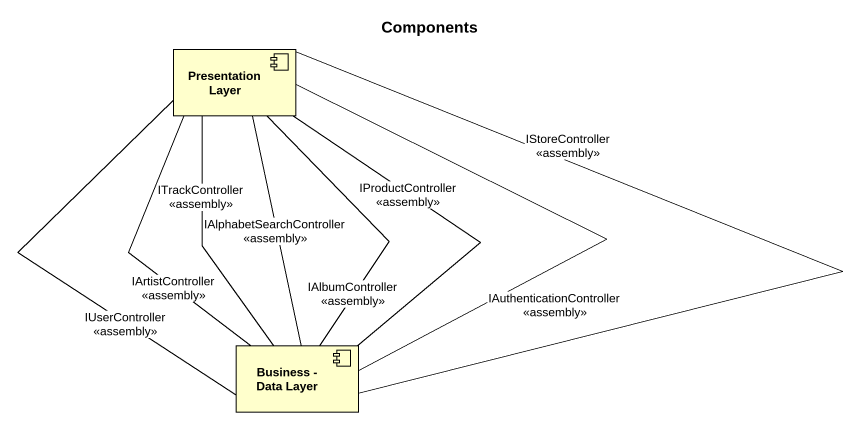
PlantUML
@startuml
title Components
component "Presentation Layer" as Presentation_Layer
component "Business - Data Layer" as Business_Data_Layer
Presentation_Layer -- Business_Data_Layer : IProductController\n<<assembly>>
Presentation_Layer -- Business_Data_Layer : IUserController\n<<assembly>>
Presentation_Layer -- Business_Data_Layer : IStoreController\n<<assembly>>
Presentation_Layer -- Business_Data_Layer : ITrackController\n<<assembly>>
Presentation_Layer -- Business_Data_Layer : IArtistController\n<<assembly>>
Presentation_Layer -- Business_Data_Layer : IAlbumController\n<<assembly>>
Presentation_Layer -- Business_Data_Layer : IAuthenticationController\n<<assembly>>
Presentation_Layer -- Business_Data_Layer : IAlphabetSearchController\n<<assembly>>
@enduml
